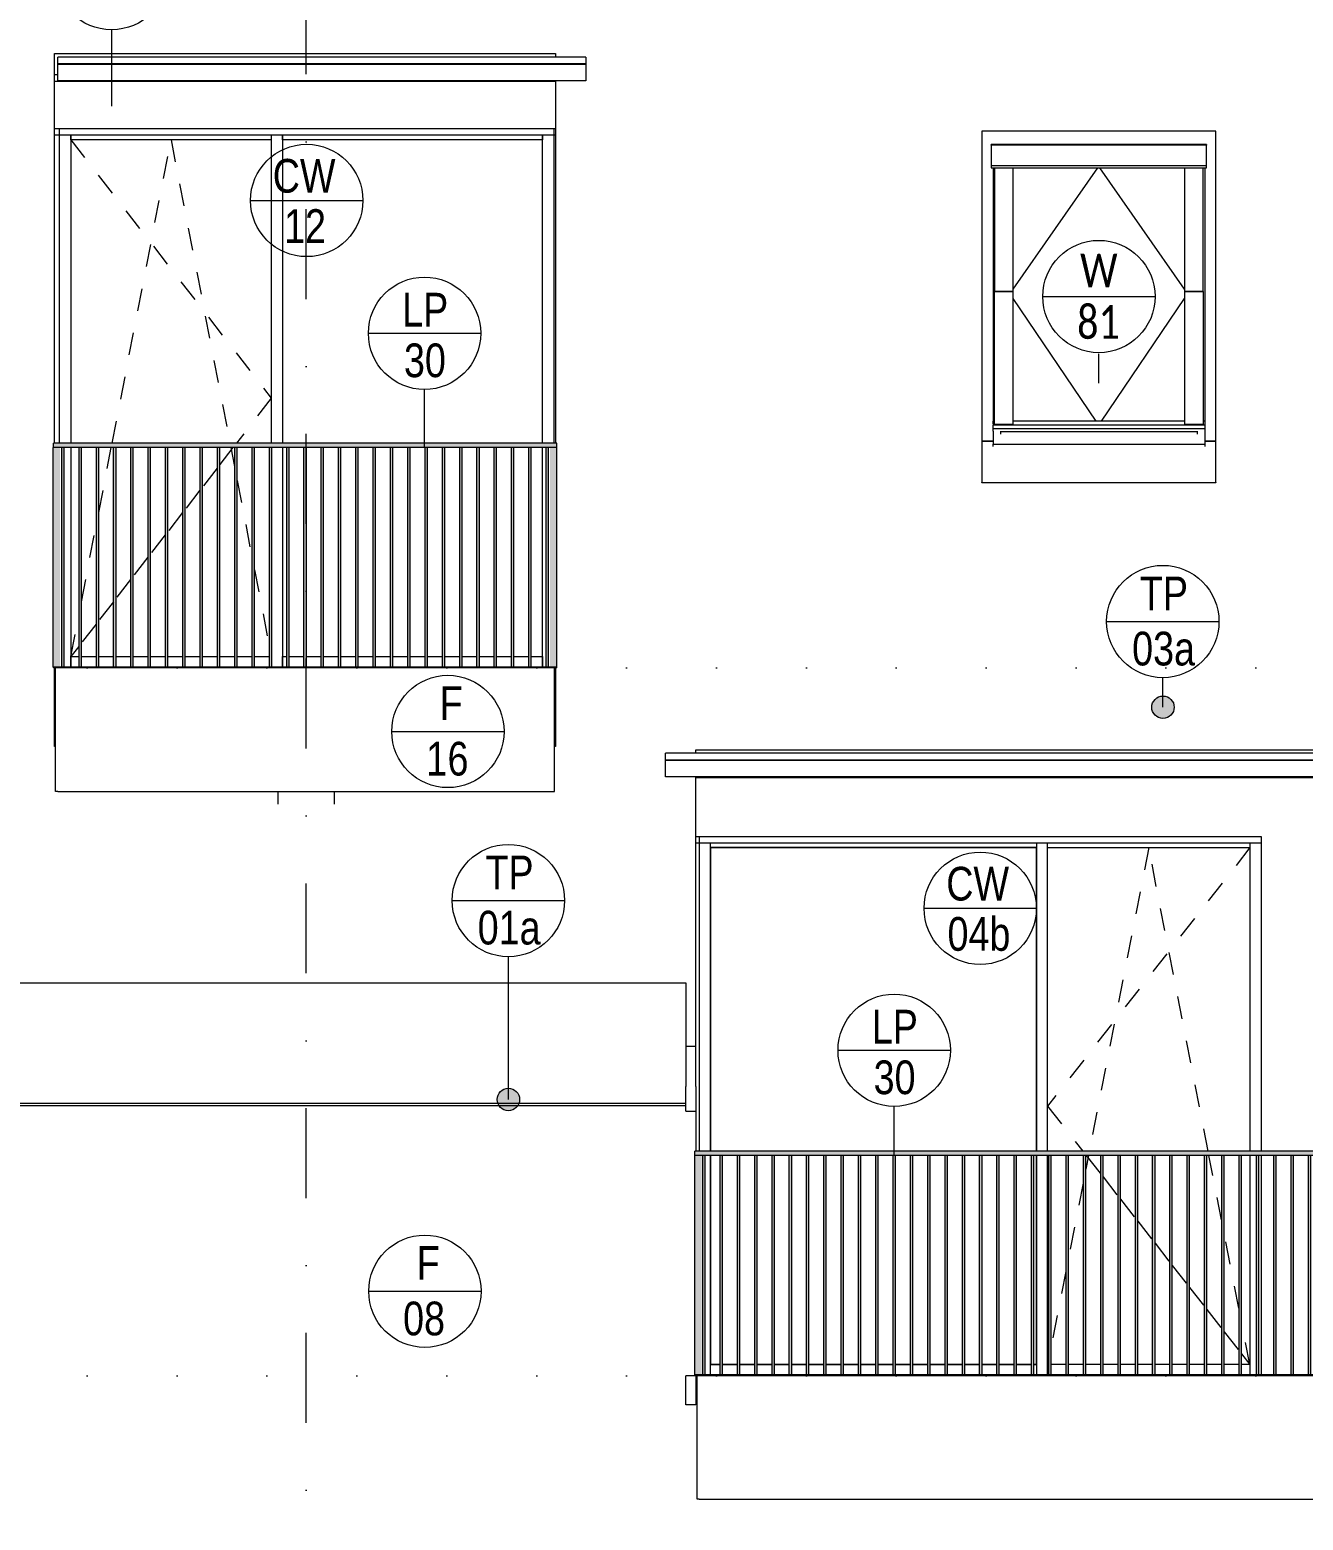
# Model space of a CAD drawing. Header units: millimetres. Extents: x -9129 to 220959, y -4760 to 72638.
# Drawn here: x 7019 to 12687, y 4007 to 10639 of the extents above; entities that cross this region are included whole.
import ezdxf

# ---------------------------------------------------------------- set-up
doc = ezdxf.new("R2010")
doc.units = ezdxf.units.MM
for name, pattern in [('HA_Dash_2mm-S1mm', [200, 100, -100]), ('HA_DashDot_10mm-S3mm', [1000, 400, -300, 0, -300]), ('HA_Dot-S4mm', [400, 0, -400])]:
    doc.linetypes.add(name, pattern=pattern)
for name, color, linetype, lineweight in [('A-DETL-____-THIN', 9, 'Continuous', 9), ('A-DOOR-____-OTLN', 9, 'Continuous', 9), ('A-FLOR-____-OTLN', 9, 'Continuous', 9), ('A-FLOR-HRAL-IDEN', 9, 'Continuous', 9), ('A-FLOR-HRAL-OTLN', 9, 'Continuous', 9), ('A-FLOR-LEVL-OTLN', 9, 'Continuous', 9), ('A-GENM-____-IDEN', 9, 'Continuous', 9), ('A-GENM-____-OTLN', 9, 'Continuous', 9), ('A-GLAZ-____-IDEN', 9, 'Continuous', 9), ('A-GLAZ-____-OTLN', 9, 'Continuous', 5), ('A-GLAZ-CURT-OTLN', 9, 'Continuous', 5), ('A-GLAZ-CWMG-OTLN', 9, 'Continuous', 5), ('A-ROOF-____-OTLN', 9, 'Continuous', 9), ('A-WALL-____-IDEN', 9, 'Continuous', 9), ('A-WALL-____-OTLN', 9, 'Continuous', 9), ('G-____-____-TEXT', 9, 'Continuous', 5), ('I-WALL-____-OTLN', 9, 'Continuous', 9), ('S-GRID-____-OTLN', 9, 'Continuous', 5)]:
    doc.layers.add(name, color=color, linetype=linetype, lineweight=lineweight)
doc.styles.add('Arial_2', font='arial.ttf', dxfattribs={"width": 0.8, "height": 150})
doc.styles.add('Calibri', font='calibri.ttf', dxfattribs={"width": 0.8, "height": 150})

# ---------------------------------------------------------------- blocks, each defined once
blk = doc.blocks.new('Railing - 40 x12 mm-1449025-D_pohled jižní_DPS pohled')
at = {"layer": 'A-FLOR-HRAL-OTLN'}
blk.add_hatch(color=256, dxfattribs=at).paths.add_polyline_path([(-1280.8, 4655), (-1280.8, 5630), (-1310.8, 5630), (-1310.8, 4655)])
at = {"layer": 'A-FLOR-HRAL-OTLN', "color": 7}
blk.add_line((-1280.8, 5630), (-1280.8, 4655), dxfattribs=at)
blk = doc.blocks.new('Railing - 40 x12 mm-V1-D_pohled jižní_DPS pohled')
at = {"layer": 'A-FLOR-HRAL-OTLN'}
blk.add_hatch(color=256, dxfattribs=at).paths.add_polyline_path([(-1310.8, 4655), (-1310.8, 5630), (-1322.8, 5630), (-1322.8, 4655)])
at = {"layer": 'A-FLOR-HRAL-OTLN', "color": 7}
for p, q in [((-1310.8, 5630), (-1322.8, 5630)), ((-1322.8, 5630), (-1322.8, 4655)), ((-1310.8, 4655), (-1310.8, 5630)), ((-1322.8, 4655), (-1310.8, 4655))]:
    blk.add_line(p, q, dxfattribs=at)
blk = doc.blocks.new('Railing - 40 x12 mm-V2-D_pohled jižní_DPS pohled')
at = {"layer": 'A-FLOR-HRAL-OTLN'}
blk.add_hatch(color=256, dxfattribs=at).paths.add_polyline_path([(-5480.8, 4655), (-5480.8, 5630), (-5510.8, 5630), (-5510.8, 4655)])
at = {"layer": 'A-FLOR-HRAL-OTLN', "color": 7}
blk.add_line((-5510.8, 4655), (-5510.8, 5630), dxfattribs=at)
blk = doc.blocks.new('Railing - Railing-1448742-D_pohled jižní_DPS pohled')
at = {"layer": 'A-FLOR-HRAL-OTLN'}
blk.add_hatch(color=256, dxfattribs=at).paths.add_polyline_path([(14176.3, 4650), (14294.2, 4650), (14294.2, 4655), (9979.2, 4655), (9979.2, 4650), (14043.4, 4650)])
at = {"layer": 'A-FLOR-HRAL-OTLN', "color": 7}
for p, q in [((9979.2, 4650), (9979.2, 4655)), ((9979.2, 4655), (14294.2, 4655)), ((14294.2, 4650), (9979.2, 4650)), ((14294.2, 4650), (14294.2, 4655))]:
    blk.add_line(p, q, dxfattribs=at)
for name, p in [('Railing - 40 x12 mm-V2-D_pohled jižní_DPS pohled', (15490, 0)), ('Railing - 40 x12 mm-V1-D_pohled jižní_DPS pohled', (11336, 0)), ('Railing - 40 x12 mm-V1-D_pohled jižní_DPS pohled', (11413, 0)), ('Railing - 40 x12 mm-V1-D_pohled jižní_DPS pohled', (11490, 0)), ('Railing - 40 x12 mm-V1-D_pohled jižní_DPS pohled', (11567, 0)), ('Railing - 40 x12 mm-V1-D_pohled jižní_DPS pohled', (11644, 0)), ('Railing - 40 x12 mm-V1-D_pohled jižní_DPS pohled', (11721, 0)), ('Railing - 40 x12 mm-V1-D_pohled jižní_DPS pohled', (11798, 0)), ('Railing - 40 x12 mm-V1-D_pohled jižní_DPS pohled', (11875, 0)), ('Railing - 40 x12 mm-V1-D_pohled jižní_DPS pohled', (11952, 0)), ('Railing - 40 x12 mm-V1-D_pohled jižní_DPS pohled', (12029, 0)), ('Railing - 40 x12 mm-V1-D_pohled jižní_DPS pohled', (12106, 0)), ('Railing - 40 x12 mm-V1-D_pohled jižní_DPS pohled', (12183, 0)), ('Railing - 40 x12 mm-V1-D_pohled jižní_DPS pohled', (12260, 0)), ('Railing - 40 x12 mm-V1-D_pohled jižní_DPS pohled', (12337, 0)), ('Railing - 40 x12 mm-V1-D_pohled jižní_DPS pohled', (12414, 0)), ('Railing - 40 x12 mm-V1-D_pohled jižní_DPS pohled', (12491, 0)), ('Railing - 40 x12 mm-V1-D_pohled jižní_DPS pohled', (12568, 0)), ('Railing - 40 x12 mm-V1-D_pohled jižní_DPS pohled', (12645, 0)), ('Railing - 40 x12 mm-V1-D_pohled jižní_DPS pohled', (12722, 0)), ('Railing - 40 x12 mm-V1-D_pohled jižní_DPS pohled', (12799, 0)), ('Railing - 40 x12 mm-V1-D_pohled jižní_DPS pohled', (12876, 0)), ('Railing - 40 x12 mm-V1-D_pohled jižní_DPS pohled', (12953, 0)), ('Railing - 40 x12 mm-V1-D_pohled jižní_DPS pohled', (13030, 0)), ('Railing - 40 x12 mm-V1-D_pohled jižní_DPS pohled', (13107, 0)), ('Railing - 40 x12 mm-V1-D_pohled jižní_DPS pohled', (13184, 0)), ('Railing - 40 x12 mm-V1-D_pohled jižní_DPS pohled', (13261, 0)), ('Railing - 40 x12 mm-V1-D_pohled jižní_DPS pohled', (13338, 0)), ('Railing - 40 x12 mm-V1-D_pohled jižní_DPS pohled', (13415, 0)), ('Railing - 40 x12 mm-V1-D_pohled jižní_DPS pohled', (13492, 0)), ('Railing - 40 x12 mm-V1-D_pohled jižní_DPS pohled', (13569, 0)), ('Railing - 40 x12 mm-V1-D_pohled jižní_DPS pohled', (13646, 0)), ('Railing - 40 x12 mm-V1-D_pohled jižní_DPS pohled', (13723, 0)), ('Railing - 40 x12 mm-V1-D_pohled jižní_DPS pohled', (13800, 0)), ('Railing - 40 x12 mm-V1-D_pohled jižní_DPS pohled', (13877, 0)), ('Railing - 40 x12 mm-V1-D_pohled jižní_DPS pohled', (13954, 0)), ('Railing - 40 x12 mm-V1-D_pohled jižní_DPS pohled', (14031, 0)), ('Railing - 40 x12 mm-V1-D_pohled jižní_DPS pohled', (14108, 0)), ('Railing - 40 x12 mm-V1-D_pohled jižní_DPS pohled', (14185, 0)), ('Railing - 40 x12 mm-V1-D_pohled jižní_DPS pohled', (14262, 0)), ('Railing - 40 x12 mm-V1-D_pohled jižní_DPS pohled', (14339, 0)), ('Railing - 40 x12 mm-V1-D_pohled jižní_DPS pohled', (14416, 0)), ('Railing - 40 x12 mm-V1-D_pohled jižní_DPS pohled', (14493, 0)), ('Railing - 40 x12 mm-V1-D_pohled jižní_DPS pohled', (14570, 0)), ('Railing - 40 x12 mm-V1-D_pohled jižní_DPS pohled', (14647, 0)), ('Railing - 40 x12 mm-V1-D_pohled jižní_DPS pohled', (14724, 0)), ('Railing - 40 x12 mm-V1-D_pohled jižní_DPS pohled', (14801, 0)), ('Railing - 40 x12 mm-V1-D_pohled jižní_DPS pohled', (14878, 0)), ('Railing - 40 x12 mm-V1-D_pohled jižní_DPS pohled', (14955, 0)), ('Railing - 40 x12 mm-V1-D_pohled jižní_DPS pohled', (15032, 0)), ('Railing - 40 x12 mm-V1-D_pohled jižní_DPS pohled', (15109, 0)), ('Railing - 40 x12 mm-V1-D_pohled jižní_DPS pohled', (15186, 0)), ('Railing - 40 x12 mm-V1-D_pohled jižní_DPS pohled', (15263, 0)), ('Railing - 40 x12 mm-V1-D_pohled jižní_DPS pohled', (15340, 0)), ('Railing - 40 x12 mm-V1-D_pohled jižní_DPS pohled', (15417, 0)), ('Railing - 40 x12 mm-V1-D_pohled jižní_DPS pohled', (15494, 0)), ('Railing - 40 x12 mm-V1-D_pohled jižní_DPS pohled', (15571, 0)), ('Railing - 40 x12 mm-1449025-D_pohled jižní_DPS pohled', (15575, 0))]:
    blk.add_blockref(name, p)
blk = doc.blocks.new('Top Rail Type - Top Rail_Internal_-1448766-D_pohled jižní_DPS pohled')
at = {"layer": 'A-FLOR-HRAL-OTLN'}
blk.add_hatch(color=256, dxfattribs=at).paths.add_polyline_path([(12051.1, 5630), (14294.2, 5630), (14294.2, 5650), (9979.2, 5650), (9979.2, 5630), (11918.3, 5630)])
at = {"layer": 'A-FLOR-HRAL-OTLN', "color": 7}
for p, q in [((9979.2, 5630), (9979.2, 5650)), ((14294.2, 5650), (9979.2, 5650)), ((14294.2, 5630), (14294.2, 5650)), ((14294.2, 5630), (9979.2, 5630))]:
    blk.add_line(p, q, dxfattribs=at)
blk = doc.blocks.new('Railing - Railing-1448880-D_pohled jižní_DPS pohled')
at = {"layer": 'A-FLOR-HRAL-OTLN'}
blk.add_hatch(color=256, dxfattribs=at).paths.add_polyline_path([(8199.2, 7800), (9364.3, 7800), (9364.3, 7805), (7124.3, 7805), (7124.3, 7800), (7933.5, 7800)])
at = {"layer": 'A-FLOR-HRAL-OTLN', "color": 7}
for p, q in [((7124.3, 7800), (7124.3, 7805)), ((7124.3, 7805), (9364.3, 7805)), ((9364.3, 7800), (7124.3, 7800)), ((9364.3, 7800), (9364.3, 7805))]:
    blk.add_line(p, q, dxfattribs=at)
for name, p in [('Railing - 40 x12 mm-V2-D_pohled jižní_DPS pohled', (12635, 3150)), ('Railing - 40 x12 mm-V1-D_pohled jižní_DPS pohled', (8483, 3150)), ('Railing - 40 x12 mm-V1-D_pohled jižní_DPS pohled', (8560, 3150)), ('Railing - 40 x12 mm-V1-D_pohled jižní_DPS pohled', (8637, 3150)), ('Railing - 40 x12 mm-V1-D_pohled jižní_DPS pohled', (8714, 3150)), ('Railing - 40 x12 mm-V1-D_pohled jižní_DPS pohled', (8791, 3150)), ('Railing - 40 x12 mm-V1-D_pohled jižní_DPS pohled', (8868, 3150)), ('Railing - 40 x12 mm-V1-D_pohled jižní_DPS pohled', (8945, 3150)), ('Railing - 40 x12 mm-V1-D_pohled jižní_DPS pohled', (9022, 3150)), ('Railing - 40 x12 mm-V1-D_pohled jižní_DPS pohled', (9099, 3150)), ('Railing - 40 x12 mm-V1-D_pohled jižní_DPS pohled', (9176, 3150)), ('Railing - 40 x12 mm-V1-D_pohled jižní_DPS pohled', (9253, 3150)), ('Railing - 40 x12 mm-V1-D_pohled jižní_DPS pohled', (9330, 3150)), ('Railing - 40 x12 mm-V1-D_pohled jižní_DPS pohled', (9407, 3150)), ('Railing - 40 x12 mm-V1-D_pohled jižní_DPS pohled', (9484, 3150)), ('Railing - 40 x12 mm-V1-D_pohled jižní_DPS pohled', (9561, 3150)), ('Railing - 40 x12 mm-V1-D_pohled jižní_DPS pohled', (9638, 3150)), ('Railing - 40 x12 mm-V1-D_pohled jižní_DPS pohled', (9715, 3150)), ('Railing - 40 x12 mm-V1-D_pohled jižní_DPS pohled', (9792, 3150)), ('Railing - 40 x12 mm-V1-D_pohled jižní_DPS pohled', (9869, 3150)), ('Railing - 40 x12 mm-V1-D_pohled jižní_DPS pohled', (9946, 3150)), ('Railing - 40 x12 mm-V1-D_pohled jižní_DPS pohled', (10023, 3150)), ('Railing - 40 x12 mm-V1-D_pohled jižní_DPS pohled', (10100, 3150)), ('Railing - 40 x12 mm-V1-D_pohled jižní_DPS pohled', (10177, 3150)), ('Railing - 40 x12 mm-V1-D_pohled jižní_DPS pohled', (10254, 3150)), ('Railing - 40 x12 mm-V1-D_pohled jižní_DPS pohled', (10331, 3150)), ('Railing - 40 x12 mm-V1-D_pohled jižní_DPS pohled', (10408, 3150)), ('Railing - 40 x12 mm-V1-D_pohled jižní_DPS pohled', (10485, 3150)), ('Railing - 40 x12 mm-V1-D_pohled jižní_DPS pohled', (10562, 3150)), ('Railing - 40 x12 mm-V1-D_pohled jižní_DPS pohled', (10639, 3150)), ('Railing - 40 x12 mm-1449025-D_pohled jižní_DPS pohled', (10645, 3150))]:
    blk.add_blockref(name, p)
blk = doc.blocks.new('Top Rail Type - Top Rail_Internal_-1448904-D_pohled jižní_DPS pohled')
at = {"layer": 'A-FLOR-HRAL-OTLN'}
blk.add_hatch(color=256, dxfattribs=at).paths.add_polyline_path([(8199.2, 8780), (9364.3, 8780), (9364.3, 8800), (7124.3, 8800), (7124.3, 8780), (7667.9, 8780)])
at = {"layer": 'A-FLOR-HRAL-OTLN', "color": 7}
for p, q in [((7124.3, 8780), (7124.3, 8800)), ((9364.3, 8800), (7124.3, 8800)), ((9364.3, 8780), (7124.3, 8780)), ((9364.3, 8780), (9364.3, 8800))]:
    blk.add_line(p, q, dxfattribs=at)
blk = doc.blocks.new('Systémový panel - Sklo-1655971-D_pohled jižní_DPS pohled')
at = {"layer": 'A-GLAZ-CURT-OTLN', "color": 250}
for p, q in [((1641.8, 10150), (484.3, 10150)), ((484.3, 10150), (484.3, 8800)), ((1641.8, 8800), (1641.8, 10150)), ((484.3, 8780), (484.3, 7850)), ((1641.8, 7850), (1641.8, 8780)), ((484.3, 7850), (501.3, 7850)), ((513.3, 7850), (578.3, 7850)), ((590.3, 7850), (655.3, 7850)), ((667.3, 7850), (732.3, 7850)), ((744.3, 7850), (809.3, 7850)), ((821.3, 7850), (886.3, 7850)), ((898.3, 7850), (963.3, 7850)), ((975.3, 7850), (1040.3, 7850)), ((1052.3, 7850), (1117.3, 7850)), ((1129.3, 7850), (1194.3, 7850)), ((1206.3, 7850), (1271.3, 7850)), ((1283.3, 7850), (1348.3, 7850)), ((1360.3, 7850), (1425.3, 7850)), ((1437.3, 7850), (1502.3, 7850)), ((1514.3, 7850), (1579.3, 7850)), ((1591.3, 7850), (1641.8, 7850))]:
    blk.add_line(p, q, dxfattribs=at)
blk = doc.blocks.new('Obdélníková příčel - 50x70mm EXT-1691940-D_pohled jižní_DPS pohled')
at = {"layer": 'A-GLAZ-CWMG-OTLN', "color": 250}
for p, q in [((-458.2, 10150), (-458.2, 10170)), ((434.3, 10150), (-458.2, 10150)), ((434.3, 10170), (434.3, 10150))]:
    blk.add_line(p, q, dxfattribs=at)
blk = doc.blocks.new('Obdélníková příčel - 50x70mm EXT-1655972-D_pohled jižní_DPS pohled')
at = {"layer": 'A-GLAZ-CWMG-OTLN', "color": 250}
for p, q in [((484.3, 7805), (484.3, 7850)), ((484.3, 7850), (501.3, 7850)), ((513.3, 7850), (578.3, 7850)), ((590.3, 7850), (655.3, 7850)), ((667.3, 7850), (732.3, 7850)), ((744.3, 7850), (809.3, 7850)), ((821.3, 7850), (886.3, 7850)), ((898.3, 7850), (963.3, 7850)), ((975.3, 7850), (1040.3, 7850)), ((1052.3, 7850), (1117.3, 7850)), ((1129.3, 7850), (1194.3, 7850)), ((1206.3, 7850), (1271.3, 7850)), ((1283.3, 7850), (1348.3, 7850)), ((1360.3, 7850), (1425.3, 7850)), ((1437.3, 7850), (1502.3, 7850)), ((1514.3, 7850), (1579.3, 7850)), ((1591.3, 7850), (1641.8, 7850)), ((1641.8, 7850), (1641.8, 7805))]:
    blk.add_line(p, q, dxfattribs=at)
blk = doc.blocks.new('Obdélníková příčel - 50x70mm EXT-1479396-D_pohled jižní_DPS pohled')
at = {"layer": 'A-GLAZ-CWMG-OTLN', "color": 250}
for p, q in [((-458.2, 10170), (-458.2, 8800)), ((-458.2, 8780), (-458.2, 7805))]:
    blk.add_line(p, q, dxfattribs=at)
blk = doc.blocks.new('Obdélníková příčel - 50x70mm EXT-1479397-D_pohled jižní_DPS pohled')
at = {"layer": 'A-GLAZ-CWMG-OTLN', "color": 250}
for p, q in [((1641.8, 8800), (1641.8, 10170)), ((1641.8, 7805), (1641.8, 8780))]:
    blk.add_line(p, q, dxfattribs=at)
blk = doc.blocks.new('ABMV_CW_Single_Swing_Generic - Ex_Glass_SKLOPNE-1691942-D_pohled jižní_DPS pohled')
at = {"layer": 'A-DOOR-____-OTLN', "color": 250, "linetype": 'HA_Dash_2mm-S1mm', "lineweight": 5}
for p, q in [((-458.2, 10150), (434.3, 9000)), ((-273.9, 8800), (-11.9, 10150)), ((-11.9, 10150), (250, 8800)), ((434.3, 9000), (279.1, 8800)), ((-333.7, 8491.4), (-277.7, 8780)), ((263.6, 8780), (205.3, 8704.9)), ((253.9, 8780), (270.3, 8695.5)), ((193.3, 8689.4), (128.3, 8605.6)), ((282.3, 8633.7), (347.3, 8298.7)), ((116.3, 8590.2), (51.3, 8506.4)), ((39.3, 8491), (-25.7, 8407.2)), ((-410.7, 8094.5), (-345.7, 8429.6)), ((-37.7, 8391.8), (-102.7, 8308)), ((-114.7, 8292.5), (-179.7, 8208.8)), ((359.3, 8236.8), (424.3, 7901.8)), ((-191.7, 8193.3), (-256.7, 8109.6)), ((-268.7, 8094.1), (-333.7, 8010.4)), ((-458.2, 7850), (-422.7, 8032.7)), ((-345.7, 7994.9), (-410.7, 7911.1)), ((-422.7, 7895.7), (-458.2, 7850))]:
    blk.add_line(p, q, dxfattribs=at)
blk = doc.blocks.new('Obdélníková příčel - 50x70mm EXT-1655973-D_pohled jižní_DPS pohled')
at = {"layer": 'A-GLAZ-CWMG-OTLN', "color": 250}
for p, q in [((484.3, 10150), (484.3, 10170)), ((1641.8, 10150), (484.3, 10150)), ((1641.8, 10170), (1641.8, 10150))]:
    blk.add_line(p, q, dxfattribs=at)
blk = doc.blocks.new('Obdélníková příčel - 50x70mm EXT-1691941-D_pohled jižní_DPS pohled')
at = {"layer": 'A-GLAZ-CWMG-OTLN', "color": 250}
for p, q in [((-458.2, 7805), (-458.2, 7850)), ((-458.2, 7850), (-422.7, 7850)), ((-410.7, 7850), (-345.7, 7850)), ((-333.7, 7850), (-268.7, 7850)), ((-256.7, 7850), (-191.7, 7850)), ((-179.7, 7850), (-114.7, 7850)), ((-102.7, 7850), (-37.7, 7850)), ((-25.7, 7850), (39.3, 7850)), ((51.3, 7850), (116.3, 7850)), ((128.3, 7850), (193.3, 7850)), ((205.3, 7850), (270.3, 7850)), ((282.3, 7850), (347.3, 7850)), ((359.3, 7850), (424.3, 7850))]:
    blk.add_line(p, q, dxfattribs=at)
blk = doc.blocks.new('Obdélníková příčel - 50x70mm EXT-1479394-D_pohled jižní_DPS pohled')
at = {"layer": 'A-GLAZ-CWMG-OTLN', "color": 250}
for p, q in [((434.3, 10170), (434.3, 8800)), ((484.3, 10170), (484.3, 8800)), ((484.3, 8780), (484.3, 7805))]:
    blk.add_line(p, q, dxfattribs=at)
blk = doc.blocks.new('Systémový panel - Sklo-1480324-D_pohled jižní_DPS pohled')
at = {"layer": 'A-GLAZ-CURT-OTLN', "color": 250}
for p, q in [((11499.3, 7000), (10049.3, 7000)), ((10049.3, 7000), (10049.3, 5650)), ((11499.3, 5650), (11499.3, 7000)), ((10049.3, 5630), (10049.3, 4700)), ((11499.3, 4700), (11499.3, 5630)), ((10049.3, 4700), (10090.2, 4700)), ((10102.2, 4700), (10167.2, 4700)), ((10179.2, 4700), (10244.2, 4700)), ((10256.2, 4700), (10321.2, 4700)), ((10333.2, 4700), (10398.2, 4700)), ((10410.2, 4700), (10475.2, 4700)), ((10487.2, 4700), (10552.2, 4700)), ((10564.2, 4700), (10629.2, 4700)), ((10641.2, 4700), (10706.2, 4700)), ((10718.2, 4700), (10783.2, 4700)), ((10795.2, 4700), (10860.2, 4700)), ((10872.2, 4700), (10937.2, 4700)), ((10949.2, 4700), (11014.2, 4700)), ((11026.2, 4700), (11091.2, 4700)), ((11103.2, 4700), (11168.2, 4700)), ((11180.2, 4700), (11245.2, 4700)), ((11257.2, 4700), (11322.2, 4700)), ((11334.2, 4700), (11399.2, 4700)), ((11411.2, 4700), (11476.2, 4700)), ((11488.2, 4700), (11499.3, 4700))]:
    blk.add_line(p, q, dxfattribs=at)
blk = doc.blocks.new('Obdélníková příčel - 50x70mm EXT-1480160-D_pohled jižní_DPS pohled')
at = {"layer": 'A-GLAZ-CWMG-OTLN', "color": 250}
for p, q in [((2674.3, 7000), (2674.3, 7020)), ((2674.3, 7000), (3574.3, 7000)), ((3574.3, 7020), (3574.3, 7000))]:
    blk.add_line(p, q, dxfattribs=at)
blk = doc.blocks.new('Obdélníková příčel - 50x70mm EXT-1480322-D_pohled jižní_DPS pohled')
at = {"layer": 'A-GLAZ-CWMG-OTLN', "color": 250}
for p, q in [((10049.3, 4655), (10049.3, 4700)), ((10090.2, 4700), (10049.3, 4700)), ((10167.2, 4700), (10102.2, 4700)), ((10244.2, 4700), (10179.2, 4700)), ((10321.2, 4700), (10256.2, 4700)), ((10398.2, 4700), (10333.2, 4700)), ((10475.2, 4700), (10410.2, 4700)), ((10552.2, 4700), (10487.2, 4700)), ((10629.2, 4700), (10564.2, 4700)), ((10706.2, 4700), (10641.2, 4700)), ((10783.2, 4700), (10718.2, 4700)), ((10860.2, 4700), (10795.2, 4700)), ((10937.2, 4700), (10872.2, 4700)), ((11014.2, 4700), (10949.2, 4700)), ((11091.2, 4700), (11026.2, 4700)), ((11168.2, 4700), (11103.2, 4700)), ((11245.2, 4700), (11180.2, 4700)), ((11322.2, 4700), (11257.2, 4700)), ((11399.2, 4700), (11334.2, 4700)), ((11476.2, 4700), (11411.2, 4700)), ((11499.3, 4700), (11488.2, 4700)), ((11499.3, 4700), (11499.3, 4655))]:
    blk.add_line(p, q, dxfattribs=at)
blk = doc.blocks.new('Obdélníková příčel - 50x70mm EXT-1479988-D_pohled jižní_DPS pohled')
at = {"layer": 'A-GLAZ-CWMG-OTLN', "color": 250}
for p, q in [((3574.3, 7020), (3574.3, 5650)), ((3574.3, 5630), (3574.3, 4655))]:
    blk.add_line(p, q, dxfattribs=at)
blk = doc.blocks.new('Obdélníková příčel - 50x70mm EXT-1479989-D_pohled jižní_DPS pohled')
at = {"layer": 'A-GLAZ-CWMG-OTLN', "color": 250}
for p, q in [((2274.3, 5650), (2274.3, 7020)), ((2274.3, 4655), (2274.3, 5630))]:
    blk.add_line(p, q, dxfattribs=at)
blk = doc.blocks.new('ABMV_CW_Single_Swing_Generic - Ex_Glass_SKLOPNE-V4-D_pohled jižní_DPS pohled')
at = {"layer": 'A-DOOR-____-OTLN', "color": 250, "linetype": 'HA_Dash_2mm-S1mm', "lineweight": 5}
for p, q in [((12449.3, 7000), (11549.3, 5850)), ((11999.3, 7000), (11735.2, 5650)), ((12263.4, 5650), (11999.3, 7000)), ((11549.3, 5850), (11705.8, 5650)), ((11731.3, 5630), (11719.2, 5568.6)), ((11721.5, 5630), (11784.2, 5549.8)), ((12323.2, 5344.3), (12267.3, 5630)), ((11707.2, 5507.3), (11642.2, 5175.1)), ((11796.2, 5534.5), (11861.2, 5451.4)), ((11873.2, 5436.1), (11938.2, 5353)), ((11950.2, 5337.7), (12015.2, 5254.6)), ((12400.2, 4950.7), (12335.2, 5282.9)), ((12027.2, 5239.3), (12092.2, 5156.2)), ((11630.2, 5113.7), (11565.2, 4781.5)), ((12104.2, 5140.9), (12169.2, 5057.8)), ((12181.2, 5042.5), (12246.2, 4959.5)), ((12258.2, 4944.1), (12323.2, 4861.1)), ((12335.2, 4845.7), (12400.2, 4762.7)), ((12449.3, 4700), (12412.2, 4889.4)), ((11553.2, 4720.2), (11549.3, 4700)), ((12412.2, 4747.3), (12449.3, 4700))]:
    blk.add_line(p, q, dxfattribs=at)
blk = doc.blocks.new('Obdélníková příčel - 50x70mm EXT-1480323-D_pohled jižní_DPS pohled')
at = {"layer": 'A-GLAZ-CWMG-OTLN', "color": 250}
for p, q in [((10049.3, 7000), (10049.3, 7020)), ((10049.3, 7000), (11499.3, 7000)), ((11499.3, 7020), (11499.3, 7000))]:
    blk.add_line(p, q, dxfattribs=at)
blk = doc.blocks.new('Obdélníková příčel - 50x70mm EXT-V5-D_pohled jižní_DPS pohled')
at = {"layer": 'A-GLAZ-CWMG-OTLN', "color": 250}
for p, q in [((11549.3, 4655), (11549.3, 4700)), ((11553.2, 4700), (11549.3, 4700)), ((11630.2, 4700), (11565.2, 4700)), ((11707.2, 4700), (11642.2, 4700)), ((11784.2, 4700), (11719.2, 4700)), ((11861.2, 4700), (11796.2, 4700)), ((11938.2, 4700), (11873.2, 4700)), ((12015.2, 4700), (11950.2, 4700)), ((12092.2, 4700), (12027.2, 4700)), ((12169.2, 4700), (12104.2, 4700)), ((12246.2, 4700), (12181.2, 4700)), ((12323.2, 4700), (12258.2, 4700)), ((12400.2, 4700), (12335.2, 4700)), ((12449.3, 4700), (12412.2, 4700)), ((12449.3, 4700), (12449.3, 4655))]:
    blk.add_line(p, q, dxfattribs=at)
blk = doc.blocks.new('Obdélníková příčel - 50x70mm EXT-V6-D_pohled jižní_DPS pohled')
at = {"layer": 'A-GLAZ-CWMG-OTLN', "color": 250}
for p, q in [((11499.3, 7020), (11499.3, 5650)), ((11549.3, 5650), (11549.3, 7020)), ((11499.3, 5630), (11499.3, 4655)), ((11549.3, 4655), (11549.3, 5630))]:
    blk.add_line(p, q, dxfattribs=at)
blk = doc.blocks.new('HA_GM_Gutter_Balcony - HA_GM_Gutter_Facade TP03-1638897-D_pohled jižní_DPS pohled')
at = {"layer": 'A-GENM-____-OTLN', "color": 7}
for p, q in [((9849.3, 7390), (9849.3, 7419.8)), ((14274.3, 7419.8), (9849.3, 7419.8)), ((9849.3, 7387.5), (9849.3, 7390)), ((14274.3, 7390), (9849.3, 7390)), ((9849.3, 7314.8), (9849.3, 7387.5)), ((14274.3, 7387.5), (9849.3, 7387.5)), ((14274.3, 7419.8), (14274.3, 7390)), ((14274.3, 7390), (14274.3, 7387.5)), ((14274.3, 7387.5), (14274.3, 7314.8)), ((14274.3, 7314.8), (9849.3, 7314.8))]:
    blk.add_line(p, q, dxfattribs=at)
blk = doc.blocks.new('HA_GM_Gutter_Balcony - HA_GM_Gutter_Facade TP03-1639326-D_pohled jižní_DPS pohled')
at = {"layer": 'A-GENM-____-OTLN', "color": 7}
for p, q in [((-515.7, 10487.9), (-515.7, 10517.7)), ((1834.3, 10517.7), (-515.7, 10517.7)), ((-515.7, 10485.4), (-515.7, 10487.9)), ((1834.3, 10487.9), (-515.7, 10487.9)), ((-515.7, 10412.7), (-515.7, 10485.4)), ((1834.3, 10485.4), (-515.7, 10485.4)), ((1834.3, 10517.7), (1834.3, 10487.9)), ((1834.3, 10487.9), (1834.3, 10485.4)), ((1834.3, 10485.4), (1834.3, 10412.7)), ((1834.3, 10412.7), (-515.7, 10412.7))]:
    blk.add_line(p, q, dxfattribs=at)
blk = doc.blocks.new('Roof-Windows_VELUX_GLL_1061 - PK08-1755427-D_pohled jižní_DPS pohled')
at = {"layer": 'A-GLAZ-____-OTLN', "color": 250}
for p, q in [((20267.9, 10187.8), (19225.9, 10187.8)), ((19225.9, 10187.8), (19225.9, 8808.8)), ((20267.9, 8808.8), (20267.9, 10187.8)), ((20267.9, 10185.8), (20267.9, 10187.8)), ((19267.8, 10125.7), (19267.8, 10128.7)), ((20226, 10128.7), (19267.8, 10128.7)), ((20226, 10125.7), (19267.8, 10125.7)), ((19267.8, 10125.7), (19267.8, 10033)), ((20226, 10128.7), (20226, 10125.7)), ((20226, 10033), (20226, 10125.7)), ((20226, 10033), (19267.8, 10033)), ((19267.8, 10033), (19267.8, 10024.7)), ((19267.8, 10024.7), (20226, 10024.7)), ((19275.9, 10024.7), (19275.9, 8897.6)), ((19282.2, 10024), (19282.2, 9475.1)), ((19365.5, 9484.3), (19742.1, 10024.7)), ((19365.5, 9475.1), (19365.5, 10024)), ((20128.3, 9484.3), (19751.6, 10024.7)), ((20128.3, 10024), (20128.3, 9475.1)), ((20211.5, 9475.1), (20211.5, 10024)), ((20217.9, 10024.7), (20217.9, 8897.6)), ((20226, 10024.7), (20226, 10033)), ((19282.2, 9475.1), (19365.5, 9475.1)), ((19282.2, 8882.8), (19282.2, 9475.1)), ((19365.5, 9475.1), (19282.2, 9475.1)), ((19365.5, 8882.8), (19365.5, 9475.1)), ((19735.1, 8897.6), (19365.5, 9443.3)), ((19758.6, 8897.6), (20128.3, 9443.3)), ((20128.3, 9475.1), (20211.5, 9475.1)), ((20128.3, 9475.1), (20128.3, 8882.8)), ((20211.5, 9475.1), (20128.3, 9475.1)), ((20211.5, 9475.1), (20211.5, 8882.8)), ((19275.9, 8886.2), (19275.9, 8897.6)), ((19282.2, 8897.6), (19275.9, 8897.6)), ((20128.3, 8897.6), (19365.5, 8897.6)), ((20217.9, 8897.6), (20211.5, 8897.6)), ((20217.9, 8897.6), (20217.9, 8886.2)), ((19275.9, 8862.6), (19275.9, 8878.9)), ((20217.9, 8878.9), (19275.9, 8878.9)), ((19275.9, 8853.5), (19275.9, 8862.6)), ((20217.9, 8862.6), (19275.9, 8862.6)), ((19275.9, 8853.5), (19275.9, 8839.8)), ((19365.5, 8882.8), (19282.2, 8882.8)), ((19365.5, 8882.3), (19282.2, 8882.3)), ((19308.9, 8853.5), (19308.9, 8839.8)), ((19308.9, 8851.5), (20184.9, 8851.5)), ((20211.5, 8882.8), (20128.3, 8882.8)), ((20211.5, 8882.3), (20128.3, 8882.3)), ((20184.9, 8853.5), (20184.9, 8839.8)), ((20217.9, 8878.9), (20217.9, 8862.6)), ((20217.9, 8862.6), (20217.9, 8853.5)), ((20217.9, 8853.5), (20217.9, 8839.8)), ((19225.9, 8808.8), (19275.9, 8808.8)), ((19275.9, 8808.8), (19225.9, 8808.8)), ((19225.9, 8808.8), (19225.9, 8624.7)), ((19275.9, 8784.6), (19275.9, 8795.2)), ((19275.9, 8795.1), (20217.9, 8795.1)), ((20217.9, 8808.8), (20267.9, 8808.8)), ((20267.9, 8808.8), (20217.9, 8808.8)), ((20217.9, 8795.2), (20217.9, 8784.6)), ((20267.9, 8624.7), (20267.9, 8808.8)), ((19225.9, 8624.7), (20267.9, 8624.7)), ((19225.9, 8622.8), (19225.9, 8624.7)), ((20267.9, 8622.8), (19225.9, 8622.8)), ((20267.9, 8624.7), (20267.9, 8622.8))]:
    blk.add_line(p, q, dxfattribs=at)
for centre, major_axis, start_param, end_param in [((19275.9, 8864), (0, 36.5), 0.91744, 1.152039), ((19275.9, 8782.7), (0, 100.7), 0.965341, 1.414861), ((20217.9, 8864), (0, 36.5), 0.91744, 1.152039), ((20217.9, 8782.7), (0, 100.7), 0.965341, 1.414861), ((19275.9, 8797.9), (0, 2.83), 1.414861, 3.104254), ((20217.9, 8797.9), (0, 2.83), 1.414861, 3.104254)]:
    blk.add_ellipse(centre, major_axis=major_axis, ratio=0.000022, start_param=start_param, end_param=end_param, dxfattribs=at)
blk = doc.blocks.new('TB_Porotherm KPVarioUNI_3000mm - TB_Porotherm KPVarioUNI_3000mm-1871173-D_pohled jižní_DPS pohled')
at = {"layer": 'A-GENM-____-OTLN', "color": 7}
for p, q in [((7129.3, 10440), (7144.3, 10440)), ((9359.3, 10170), (7129.3, 10170))]:
    blk.add_line(p, q, dxfattribs=at)
blk = doc.blocks.new('TB_Porotherm KPVarioUNI_3000mm - TB_Porotherm KPVarioUNI_3000mm-V33-D_pohled jižní_DPS pohled')
at = {"layer": 'A-GENM-____-OTLN', "color": 7}
blk.add_line((12499.3, 7020), (9984.3, 7020), dxfattribs=at)
blk = doc.blocks.new('185-01_OBJEKT D_Central_rvt-1-D_pohled jižní_DPS pohled')
at = {"layer": 'A-FLOR-____-OTLN', "color": 7}
for p, q in [((7134.3, 7580), (7129.3, 7580)), ((9359.3, 7580), (9354.3, 7580))]:
    blk.add_line(p, q, dxfattribs=at)
at = {"layer": 'A-ROOF-____-OTLN', "color": 7}
for p, q in [((7129.3, 10533.4), (9359.3, 10533.4)), ((7129.3, 8800), (7129.3, 10533.4)), ((9359.3, 10533.4), (9359.3, 10517.7)), ((9359.3, 10412.7), (9359.3, 8800)), ((7129.3, 7450), (7129.3, 7800)), ((9359.3, 7800), (9359.3, 7450)), ((7134.3, 7450), (7129.3, 7450)), ((9359.3, 7450), (9354.3, 7450)), ((9984.3, 7419.8), (9984.3, 7435.5)), ((9984.3, 7435.5), (14289.3, 7435.5)), ((9984.3, 6116.2), (9984.3, 7314.8)), ((6559.3, 6398.9), (9939.3, 6398.9)), ((9939.3, 6398.9), (9939.3, 6116.2)), ((9939.3, 6116.2), (9939.3, 5937.3)), ((9939.3, 6116.2), (9984.3, 6116.2)), ((9984.3, 5937.3), (9984.3, 6116.2))]:
    blk.add_line(p, q, dxfattribs=at)
at = {"layer": 'A-WALL-____-OTLN', "color": 7}
for p, q in [((9359.3, 10410), (7129.3, 10410)), ((7129.3, 10200), (9359.3, 10200)), ((7151.8, 8800), (7151.8, 10200)), ((9351.8, 10200), (9351.8, 8800)), ((14289.3, 7310), (9984.3, 7310)), ((9984.3, 7050), (12499.3, 7050)), ((9999.3, 5650), (9999.3, 7050)), ((12499.3, 7050), (12499.3, 5650)), ((9939.3, 5851.6), (9939.3, 5937.3)), ((9984.3, 5937.3), (9984.3, 5827.1)), ((9939.3, 5862), (6559.3, 5862)), ((9939.3, 5851.6), (6559.3, 5851.6)), ((9939.3, 5827.1), (9939.3, 5851.6)), ((9939.3, 5827.1), (9984.3, 5827.1)), ((9984.3, 5827.1), (9984.3, 5650)), ((12499.3, 5630), (12499.3, 4655)), ((9979.2, 4650), (9939.3, 4650)), ((9939.3, 4520), (9939.3, 4650)), ((9984.3, 4650), (9984.3, 4520)), ((9984.3, 4520), (9939.3, 4520))]:
    blk.add_line(p, q, dxfattribs=at)
at = {"layer": 'I-WALL-____-OTLN', "color": 7}
for p, q in [((7134.3, 7250), (7134.3, 7800)), ((9354.3, 7250), (9354.3, 7800)), ((7144.3, 7250), (7134.3, 7250)), ((7144.3, 7250), (9354.3, 7250)), ((8124.3, 7194), (8124.3, 7249.5)), ((8374.3, 7249.5), (8374.3, 7194)), ((9354.3, 7250), (9354.3, 7250)), ((9989.2, 4100), (9989.2, 4650)), ((9999.2, 4100), (9989.2, 4100)), ((9999.2, 4100), (14284.2, 4100))]:
    blk.add_line(p, q, dxfattribs=at)
at = {"layer": 'A-DOOR-____-OTLN', "lineweight": 9}
for name, p in [('ABMV_CW_Single_Swing_Generic - Ex_Glass_SKLOPNE-1691942-D_pohled jižní_DPS pohled', (7660, 0)), ('ABMV_CW_Single_Swing_Generic - Ex_Glass_SKLOPNE-V4-D_pohled jižní_DPS pohled', (0, 0))]:
    blk.add_blockref(name, p, dxfattribs=at)
at = {"layer": 'A-FLOR-HRAL-OTLN', "lineweight": 9}
for name in ['Top Rail Type - Top Rail_Internal_-1448904-D_pohled jižní_DPS pohled', 'Railing - Railing-1448880-D_pohled jižní_DPS pohled', 'Top Rail Type - Top Rail_Internal_-1448766-D_pohled jižní_DPS pohled', 'Railing - Railing-1448742-D_pohled jižní_DPS pohled']:
    blk.add_blockref(name, (0, 0), dxfattribs=at)
at = {"layer": 'A-GENM-____-OTLN', "lineweight": 9}
for name, p in [('HA_GM_Gutter_Balcony - HA_GM_Gutter_Facade TP03-1639326-D_pohled jižní_DPS pohled', (7660, 0)), ('TB_Porotherm KPVarioUNI_3000mm - TB_Porotherm KPVarioUNI_3000mm-1871173-D_pohled jižní_DPS pohled', (0, 0)), ('HA_GM_Gutter_Balcony - HA_GM_Gutter_Facade TP03-1638897-D_pohled jižní_DPS pohled', (0, 0)), ('TB_Porotherm KPVarioUNI_3000mm - TB_Porotherm KPVarioUNI_3000mm-V33-D_pohled jižní_DPS pohled', (0, 0))]:
    blk.add_blockref(name, p, dxfattribs=at)
at = {"layer": 'A-GLAZ-____-OTLN', "lineweight": 9}
blk.add_blockref('Roof-Windows_VELUX_GLL_1061 - PK08-1755427-D_pohled jižní_DPS pohled', (-7969.4, 0.4), dxfattribs=at)
at = {"layer": 'A-GLAZ-CURT-OTLN', "lineweight": 9}
for name, p in [('Systémový panel - Sklo-1655971-D_pohled jižní_DPS pohled', (7660, 0)), ('Systémový panel - Sklo-1480324-D_pohled jižní_DPS pohled', (0, 0))]:
    blk.add_blockref(name, p, dxfattribs=at)
at = {"layer": 'A-GLAZ-CWMG-OTLN', "lineweight": 9}
for name, p in [('Obdélníková příčel - 50x70mm EXT-1691940-D_pohled jižní_DPS pohled', (7660, 0)), ('Obdélníková příčel - 50x70mm EXT-1479396-D_pohled jižní_DPS pohled', (7660, 0)), ('Obdélníková příčel - 50x70mm EXT-1479394-D_pohled jižní_DPS pohled', (7660, 0)), ('Obdélníková příčel - 50x70mm EXT-1655973-D_pohled jižní_DPS pohled', (7660, 0)), ('Obdélníková příčel - 50x70mm EXT-1479397-D_pohled jižní_DPS pohled', (7660, 0)), ('Obdélníková příčel - 50x70mm EXT-1691941-D_pohled jižní_DPS pohled', (7660, 0)), ('Obdélníková příčel - 50x70mm EXT-1655972-D_pohled jižní_DPS pohled', (7660, 0)), ('Obdélníková příčel - 50x70mm EXT-1479989-D_pohled jižní_DPS pohled', (7775, 0)), ('Obdélníková příčel - 50x70mm EXT-1480323-D_pohled jižní_DPS pohled', (0, 0)), ('Obdélníková příčel - 50x70mm EXT-V6-D_pohled jižní_DPS pohled', (0, 0)), ('Obdélníková příčel - 50x70mm EXT-1480160-D_pohled jižní_DPS pohled', (8875, 0)), ('Obdélníková příčel - 50x70mm EXT-1479988-D_pohled jižní_DPS pohled', (8875, 0)), ('Obdélníková příčel - 50x70mm EXT-1480322-D_pohled jižní_DPS pohled', (0, 0)), ('Obdélníková příčel - 50x70mm EXT-V5-D_pohled jižní_DPS pohled', (0, 0))]:
    blk.add_blockref(name, p, dxfattribs=at)
blk = doc.blocks.new('HA_TAG_WD - Type Mark-1502833-D_pohled jižní_DPS pohled')
at = {"layer": 'A-GLAZ-____-IDEN'}
blk.add_line((-3644.9, 9555.5), (-3144.9, 9555.5), dxfattribs=at)
blk.add_circle((-3394.9, 9555.5), 250, dxfattribs=at)
blk = doc.blocks.new('HA_TAG_GM_Products - Generic-588599-D_pohled jižní_DPS pohled')
at = {"layer": 'A-GENM-____-IDEN'}
blk.add_line((8069.3, 11146.1), (8569.3, 11146.1), dxfattribs=at)
blk.add_circle((8319.3, 11146.1), 250, dxfattribs=at)
blk = doc.blocks.new('HA_TAG_cWA - Default-922888-D_pohled jižní_DPS pohled')
at = {"layer": 'A-WALL-____-IDEN'}
blk.add_line((341.8, 9788.8), (841.8, 9788.8), dxfattribs=at)
blk.add_circle((591.8, 9788.8), 250, dxfattribs=at)
blk = doc.blocks.new('HA_TAG_GM_Railings - Generic-2229991-D_pohled jižní_DPS pohled')
at = {"layer": 'A-FLOR-HRAL-IDEN'}
blk.add_line((18716.5, 6098.2), (19216.5, 6098.2), dxfattribs=at)
blk.add_circle((18966.5, 6098.2), 250, dxfattribs=at)

msp = doc.modelspace()

# ---------------------------------------------------------------- hatches: boundary and pattern name
at = {"layer": 'A-GENM-____-IDEN'}
h = msp.add_hatch(color=256, dxfattribs=at)
edge = h.paths.add_edge_path()
edge.add_arc((12062.7, 7624.6), 50, 0, 360)
h = msp.add_hatch(color=256, dxfattribs=at)
edge = h.paths.add_edge_path()
edge.add_arc((9149.3, 5879.1), 50, 0, 360)

# ---------------------------------------------------------------- linework, layer by layer
at = {"layer": 'A-DETL-____-THIN'}
for p, q in [((7383.7, 10639.4), (7383.7, 10299.4)), ((8630.3, 7516.9), (9130.3, 7516.9)), ((8527.8, 5025.8), (9027.8, 5025.8))]:
    msp.add_line(p, q, dxfattribs=at)
for centre in [(7383.7, 10889.4), (8880.3, 7516.9), (8777.8, 5025.8)]:
    msp.add_circle(centre, 250, dxfattribs=at)
at = {"layer": 'A-FLOR-HRAL-IDEN'}
for p, q in [((8776.3, 8780), (8776.3, 9038.8)), ((10866.5, 5630), (10866.5, 5848.2))]:
    msp.add_line(p, q, dxfattribs=at)
at = {"layer": 'A-FLOR-LEVL-OTLN', "linetype": 'HA_Dot-S4mm', "lineweight": 5}
for p, q in [((-9129.3, 7800), (26278.4, 7800)), ((-9129.3, 4650), (26278.4, 4650))]:
    msp.add_line(p, q, dxfattribs=at)
at = {"layer": 'A-GENM-____-IDEN'}
for p, q in [((12062.7, 7624.6), (12061.8, 7756.1)), ((9149.3, 5879.1), (9149.3, 6514.4))]:
    msp.add_line(p, q, dxfattribs=at)
for centre in [(12062.7, 7624.6), (9149.3, 5879.1)]:
    msp.add_circle(centre, 50, dxfattribs=at)
at = {"layer": 'A-GLAZ-____-IDEN'}
msp.add_line((11777.5, 9067.3), (11777.5, 9197.8), dxfattribs=at)
at = {"layer": 'S-GRID-____-OTLN', "linetype": 'HA_DashDot_10mm-S3mm', "lineweight": 9}
msp.add_line((8249.3, -1559.8), (8249.3, 15365.8), dxfattribs=at)

# ---------------------------------------------------------------- block references
at = {"lineweight": 5}
msp.add_blockref('185-01_OBJEKT D_Central_rvt-1-D_pohled jižní_DPS pohled', (0, 0), dxfattribs=at)
at = {"layer": 'A-FLOR-HRAL-IDEN'}
for p in [(-10190.2, 3190.6), (-8100, 0)]:
    msp.add_blockref('HA_TAG_GM_Railings - Generic-2229991-D_pohled jižní_DPS pohled', p, dxfattribs=at)
at = {"layer": 'A-GENM-____-IDEN'}
for p in [(3742.5, -3140), (830, -4381.7)]:
    msp.add_blockref('HA_TAG_GM_Products - Generic-588599-D_pohled jižní_DPS pohled', p, dxfattribs=at)
at = {"layer": 'A-GLAZ-____-IDEN'}
msp.add_blockref('HA_TAG_WD - Type Mark-1502833-D_pohled jižní_DPS pohled', (15172.4, -103.1), dxfattribs=at)
at = {"layer": 'A-WALL-____-IDEN'}
for p in [(7660, 91.2), (10657.5, -3058.8)]:
    msp.add_blockref('HA_TAG_cWA - Default-922888-D_pohled jižní_DPS pohled', p, dxfattribs=at)

# ---------------------------------------------------------------- texts
at = {"layer": 'A-FLOR-HRAL-IDEN', "lineweight": 5, "char_height": 150, "attachment_point": 1, "style": 'Arial_2'}
for s, insert, width in [('LP', (8676.7, 9469), 250.126), ('30', (8684.7, 9243.6), 230.886), ('LP', (10766.9, 6278.4), 250.126), ('30', (10774.9, 6053), 230.886)]:
    msp.add_mtext(s, dxfattribs=dict(at, insert=insert, width=width))
at = {"layer": 'A-GENM-____-IDEN', "lineweight": 5, "char_height": 150, "attachment_point": 1, "style": 'Arial_2'}
for s, insert, width in [('TP', (11959.8, 8206.3), 256.54), ('03a', (11925.4, 7960.8), 339.915), ('TP', (9047.3, 6964.6), 256.54), ('01a', (9012.9, 6719.1), 339.915)]:
    msp.add_mtext(s, dxfattribs=dict(at, insert=insert, width=width))
at = {"layer": 'A-GLAZ-____-IDEN', "lineweight": 5, "char_height": 150, "attachment_point": 1, "style": 'Calibri'}
for s, insert, width in [('W', (11693.9, 9642.9), 211.645), ('81', (11680.7, 9414.3), 243.713)]:
    msp.add_mtext(s, dxfattribs=dict(at, insert=insert, width=width))
at = {"layer": 'A-WALL-____-IDEN', "lineweight": 5, "char_height": 150, "attachment_point": 1, "style": 'Arial_2'}
for s, insert, width in [('CW', (8100.7, 10064.7), 352.742), ('12', (8151.1, 9841), 230.886), ('CW', (11098.2, 6914.7), 352.742), ('04b', (11103.8, 6691), 339.915)]:
    msp.add_mtext(s, dxfattribs=dict(at, insert=insert, width=width))
at = {"layer": 'G-____-____-TEXT', "color": 7, "lineweight": 9, "char_height": 150, "attachment_point": 1, "style": 'Arial_2'}
for s, insert, width in [('F', (8843.9, 7717.8), 128.27), ('1', (8783.4, 7470.9), 115.443), ('6', (8878.6, 7470.9), 115.443), ('F', (8741.4, 5226.8), 128.27), ('08', (8680.8, 4979.8), 230.886)]:
    msp.add_mtext(s, dxfattribs=dict(at, insert=insert, width=width))

doc.saveas('drawing.dxf')
